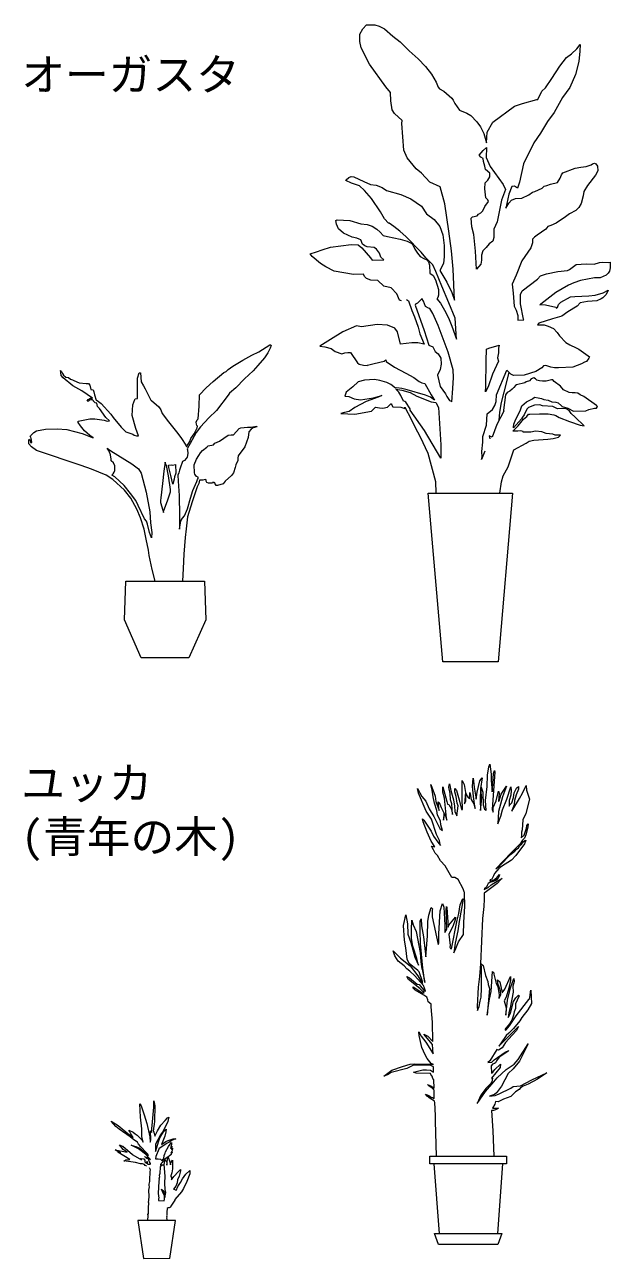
# Model space of a CAD drawing. Header units: millimetres. Extents: x -63086 to 144078, y -129912 to 13382.
# Drawn here: x 64158 to 65985, y -41697 to -37846 of the extents above; entities that cross this region are included whole.
import ezdxf

# ---------------------------------------------------------------- set-up
doc = ezdxf.new("R2010")
doc.units = ezdxf.units.MM
doc.layers.get('0').update_dxf_attribs({"lineweight": 0})
doc.layers.add('観葉植物', color=92, linetype='Continuous', lineweight=9)
doc.styles.get("Standard").update_dxf_attribs({"font": 'MS Mincho.ttf'})

# ---------------------------------------------------------------- blocks, each defined once
blk = doc.blocks.new('観葉植物シルエット（CAD素材.com）5')
at = {"color": 0, "linetype": 'ByBlock', "lineweight": -2}
for p, q in [((-106.9, 252.3), (-91, 34.5)), ((106.9, 252.3), (91, 34.5))]:
    blk.add_line(p, q, dxfattribs=at)
blk.add_lwpolyline([(-98.5, 275.9), (-101.7, 385.4), (-102, 403.1), (-104.5, 443), (-105.3, 447.5), (-119, 455.5), (-122.7, 459.3), (-127.6, 463.2), (-133.3, 469.4), (-122.5, 464.8), (-114.5, 459.3), (-111.4, 458.6), (-105.9, 456.2), (-106.6, 481.4), (-107.9, 483.8), (-114.1, 489.6), (-118.1, 491.6), (-123.2, 495.3), (-126.5, 499.5), (-116.3, 495.3), (-106.1, 488.5), (-107, 514.4), (-110.3, 518.1), (-112.5, 525.4), (-114.3, 527), (-118.1, 533.4), (-162.4, 534.5), (-170.5, 538), (-141.8, 545.1), (-129.8, 545.1), (-118.1, 543.7), (-108.2, 538.4), (-108.6, 554.6), (-118.5, 560.3), (-171.2, 559.6), (-191.4, 549.4), (-240.6, 537), (-252.3, 529.9), (-263.6, 526), (-238.5, 544.4), (-205.2, 556.1), (-181.5, 562.8), (-166.3, 563.9), (-117.4, 563.2), (-108.4, 561.6), (-116, 564.6), (-127.7, 580.5), (-134.4, 591.8), (-145, 614.9), (-152.8, 652.7), (-154.2, 664.1), (-146.8, 650.3), (-131.9, 631.8), (-109.6, 595.6), (-111.2, 624.6), (-138.3, 657), (-125.9, 650.3), (-109.9, 633.2), (-111.8, 694.2), (-115.8, 741.5), (-115.6, 749.9), (-125.1, 757.4), (-125.8, 764.1), (-129.5, 771.6), (-138.4, 778.2), (-165.6, 793.7), (-172, 800.3), (-171.8, 804.3), (-141.7, 784.6), (-137.9, 785.7), (-140.1, 789.7), (-142.1, 791), (-150.5, 799), (-186.2, 827.3), (-191.2, 837.1), (-183.1, 832.2), (-158.9, 812.7), (-152.5, 811.8), (-135.3, 789.9), (-133.6, 791.5), (-139.8, 808), (-166.8, 839.1), (-181.7, 853.3), (-191.4, 860.6), (-200.1, 869.5), (-218.9, 884.4), (-229.3, 901.4), (-234.4, 916.2), (-228.7, 911.6), (-211.7, 894.1), (-181.2, 870.3), (-157.1, 838.8), (-151.4, 828.2), (-142.5, 815.1), (-142.1, 821), (-153.4, 851.6), (-157.4, 855.5), (-184.6, 877.1), (-190.2, 891.2), (-194.8, 925.8), (-198.7, 949.6), (-201.6, 995.5), (-194.8, 1028.9), (-189.1, 1001.1), (-188, 968.8), (-178.9, 942.8), (-167, 896.9), (-154.9, 871.6), (-160.2, 892.9), (-172.7, 931.4), (-177.2, 955.2), (-177.2, 982.4), (-176.1, 1012.4), (-171.5, 998.3), (-162.5, 976.8), (-150, 911.6), (-148.3, 882.7), (-144.9, 860.6), (-143.2, 859.4), (-135.7, 818.1), (-141.5, 862.9), (-148.9, 939.9), (-150.1, 978.9), (-150, 1010.2), (-147.2, 1016.4), (-145.5, 994.9), (-139.2, 960.3), (-134.7, 915), (-132.1, 897.6), (-127, 963.3), (-125.9, 1008.6), (-122.5, 1028.4), (-115.1, 1052.2), (-111.1, 1047.7), (-112.8, 1043.2), (-112.8, 1023.3), (-93.6, 936.2), (-91.4, 941), (-92, 969.5), (-87.1, 1041.3), (-80, 1064.4), (-76.5, 1053.4), (-72.9, 996.4), (-73.3, 974), (-66.6, 984.7), (-68.3, 1044.9), (-68, 1054.8), (-66.2, 1052), (-63, 991.1), (-60, 996.7), (-40.1, 1021.8), (-39.4, 1021.1), (-40.9, 1013), (-47.9, 993.1), (-60.4, 968.6), (-56.2, 932.9), (-57.5, 927.9), (-55.7, 923.7), (-52.5, 923.4), (-34.6, 1012), (-28.9, 1032.9), (-25.5, 1060.7), (-17, 1079.9), (-15.3, 1078.2), (-28.2, 1008), (-32.4, 979), (-40.2, 940.7), (-45.2, 910.3), (-38.2, 923.5), (-30.8, 944.8), (-14.9, 967.5), (-13.9, 1006.6), (-10.7, 1055.1), (-11.1, 1099.3), (-12.4, 1100.4), (-15.3, 1110.6), (-31.7, 1138.9), (-41.3, 1145.2), (-51.5, 1145.2), (-71.9, 1182), (-86.1, 1197.8), (-96.3, 1214.3), (-103.6, 1221.1), (-108.2, 1231.8), (-114.9, 1243.7), (-104.2, 1240.9), (-116.1, 1259), (-128, 1286.8), (-141, 1319.6), (-142.1, 1328.7), (-138.2, 1324.1), (-115.5, 1290.2), (-108.2, 1274.9), (-95.1, 1255.6), (-86.1, 1246), (-87.2, 1248.8), (-89.5, 1261.3), (-98.5, 1279.4), (-114.4, 1328.1), (-130.8, 1353), (-154.6, 1408.5), (-158, 1423.3), (-145.1, 1398), (-131.9, 1383.6), (-122.3, 1360.4), (-107.6, 1336), (-88.5, 1298.7), (-80.1, 1292.8), (-85.7, 1309.7), (-86.1, 1323), (-95.7, 1340.6), (-98, 1354.7), (-105.3, 1377.4), (-109.8, 1397.2), (-112.7, 1418.7), (-116.6, 1436.3), (-103.1, 1400), (-100.8, 1383.1), (-91.1, 1355.2), (-93.5, 1381.3), (-90.6, 1380.2), (-84.4, 1363.8), (-75.9, 1347.9), (-77, 1324.1), (-72.5, 1345.1), (-66.8, 1324.7), (-67.9, 1330.4), (-71.9, 1372.3), (-73.6, 1393.2), (-78.7, 1411.9), (-78.7, 1428.9), (-66.2, 1382.5), (-65.1, 1374.5), (-60.6, 1374), (-56, 1366.6), (-52.1, 1358.1), (-49.2, 1342.5), (-50.9, 1375.1), (-54.9, 1388.1), (-56.6, 1407.4), (-60.6, 1427.8), (-58.3, 1438), (-54.3, 1417), (-46.4, 1387.6), (-42.4, 1368.3), (-41.3, 1351.9), (-35.1, 1338.4), (-31.1, 1368.9), (-34, 1377.4), (-37.3, 1398.3), (-41.9, 1413.1), (-41.9, 1423.8), (-36.8, 1417.6), (-28.3, 1388.1), (-21.1, 1358.4), (-17.9, 1358.4), (-19.2, 1392.1), (-18.7, 1435.2), (-19.2, 1448.2), (-13, 1435.7), (-9, 1410.8), (-11.3, 1375.7), (-7.9, 1383.6), (-7.3, 1396.1), (-7.9, 1408.5), (-2.2, 1397.8), (4, 1391), (4.6, 1411.4), (6.3, 1406.8), (9.1, 1388.7), (17.6, 1375.1), (21.6, 1361.5), (16.5, 1398.3), (13.6, 1430.6), (15.3, 1455.5), (18.2, 1427.8), (24.4, 1389.8), (27.8, 1412.5), (36.3, 1447), (43.6, 1457.2), (38.5, 1423.3), (37.4, 1388.1), (38.5, 1354.7), (42.5, 1393.2), (40.8, 1410.8), (40.8, 1427.2), (45.3, 1411.9), (46.1, 1372.9), (50.4, 1359.3), (54.4, 1357), (55.8, 1354.7), (54.1, 1385.8), (58.7, 1429.5), (59.8, 1465.1), (64.3, 1491.2), (67.2, 1499.1), (71.7, 1468.5), (71.7, 1448.2), (74.5, 1413.3), (75.9, 1423.8), (79.3, 1470.3), (82.2, 1479.9), (82.7, 1475.4), (74.8, 1357.6), (78.2, 1349.6), (78.2, 1363.8), (86.7, 1384.7), (94.6, 1414.8), (96.9, 1408.5), (94.8, 1382.4), (96.3, 1385.3), (102.6, 1405.7), (119.4, 1430.6), (106.5, 1397.8), (94.6, 1351.9), (92.1, 1312.9), (101.9, 1336.7), (106.8, 1357.2), (120.3, 1390.1), (132.7, 1428.4), (134.1, 1418.5), (133, 1402.9), (127.4, 1385.9), (128.1, 1368.1), (129.8, 1372.1), (135.8, 1378.8), (140.8, 1395.1), (143.6, 1409.6), (150.7, 1424.1), (156.8, 1429.6), (157.1, 1420.9), (149.3, 1403.6), (144.3, 1385.5), (143.3, 1372.8), (136.6, 1356.9), (135.6, 1352.7), (159.9, 1391.9), (169.8, 1408.5), (180.8, 1433), (181.9, 1417.8), (191.1, 1390.5), (180.1, 1345.9), (170.2, 1325.7), (167.8, 1294.5), (166.3, 1287.3), (166.7, 1276.7), (164.9, 1269.9), (174.6, 1278.1), (181.9, 1299.6), (182.6, 1307.6), (186.6, 1313.3), (185.9, 1302.7), (179.7, 1278.8), (175.9, 1268.6), (169.1, 1262), (162, 1250.7), (134.6, 1223.3), (85.9, 1172.8), (98.5, 1183.2), (132.1, 1217.7), (145.9, 1227.7), (149.8, 1232.8), (157.1, 1238.1), (161.3, 1245.8), (167.3, 1250.9), (170.4, 1256.4), (176.6, 1261.1), (180.1, 1262), (175.1, 1250.3), (148.9, 1213.8), (134.8, 1200), (104.3, 1180.2), (95.8, 1173.5), (82, 1158.3), (78.9, 1150.5), (73.2, 1140.6), (68.1, 1137.9), (67.1, 1135.7), (69.8, 1135.4), (75, 1136.1), (82.1, 1139.3), (90.5, 1146.5), (97.5, 1155.3), (96.6, 1150.1), (92.2, 1141.2), (85.7, 1136.1), (77.9, 1132.8), (67.8, 1130.2), (62.4, 1126.4), (58.8, 1120.8), (56.6, 1115.6), (50.9, 1110.3), (50, 1108.6), (61.9, 1114.8), (71.4, 1123), (93.5, 1136.5), (106.1, 1142.3), (101.6, 1138.9), (90.1, 1127.1), (57.4, 1101.8), (49.8, 1096.7), (49.8, 1078.4), (48.2, 1055.6), (48.5, 1054.7), (44.9, 1017.5), (38.5, 876.3), (35.1, 836.4), (30.8, 803.1), (27.6, 742.6), (28.8, 730.9), (34.1, 743.3), (36.9, 760), (40.8, 771.6), (41.9, 800), (41.9, 863.3), (40.8, 876.4), (46.1, 870.8), (53.9, 840), (61, 820.8), (62.4, 812), (66, 798.9), (59.6, 716.4), (64.9, 760.3), (71.6, 789.3), (75.9, 852.4), (79.8, 848.5), (80.1, 844.2), (87.6, 814.5), (92.2, 803.9), (96.1, 779.1), (95.7, 768.5), (96.1, 768.8), (101.9, 779.4), (100.3, 791.8), (92.5, 814.8), (91.5, 826.5), (98.2, 820.1), (105.7, 785.6), (113.8, 796.8), (132.2, 836.4), (131.5, 824.7), (126.9, 800.3), (118.4, 772), (112, 761), (118.7, 738.4), (117.3, 716.1), (122.3, 762.4), (131.8, 801), (142.4, 830.8), (142.8, 820.8), (139.2, 806.7), (140.7, 787.2), (131.1, 738.7), (126.5, 723.5), (124.3, 708.9), (131.5, 722.1), (141.7, 758.2), (148.1, 769.9), (157.3, 778.4), (159.4, 776.2), (152.3, 763.1), (147.7, 751.5), (147.7, 737), (142.8, 726.7), (141.4, 716.1), (135.7, 700.8), (129, 688.5), (114.5, 671.1), (115.9, 669.7), (116.1, 668.4), (117.3, 669.3), (128.6, 683.1), (149.2, 714.3), (189.5, 764.9), (191.2, 766.7), (193.2, 777), (194.1, 788.3), (195.4, 794), (197.2, 752), (185.9, 732.7), (167.6, 708.4), (160.9, 697.8), (141.2, 674.8), (126.9, 659.9), (118.2, 652.6), (101.2, 626.3), (95.4, 619.2), (156.9, 680.3), (150.9, 667.9), (136.8, 653.4), (116.6, 630.4), (106.3, 613.8), (94.3, 607), (89.3, 608.8), (67.1, 572.9), (61.4, 568.3), (73.4, 568.7), (80.9, 576.5), (115.6, 600.9), (126.9, 605.8), (123.7, 603), (96.8, 585.3), (88, 572.9), (85.5, 567.6), (81.9, 564.8), (75.6, 563.2), (71.9, 558.2), (72.3, 535), (76.5, 537.5), (83, 546.5), (100.3, 562.9), (99.6, 552.3), (73, 519.3), (76, 518.9), (73.8, 507.8), (69.6, 501.4), (54.6, 486.6), (39.3, 466), (28.3, 440.4), (53.8, 477.6), (80.3, 507.7), (89.9, 520.4), (118.5, 546.6), (143, 563.3), (155.4, 577.4), (187.1, 626.3), (159.6, 572.5), (140.3, 548.9), (124.6, 534.2), (104, 493.9), (88.1, 473.3), (82.1, 468.7), (66.2, 462.7), (84.2, 465.6), (97, 470.5), (132.7, 488.2), (140.1, 493.5), (162.8, 495.3), (198.6, 513.7), (245.2, 535.9), (215.9, 516.5), (186.5, 500.6), (171.6, 494.2), (163.5, 488.9), (158.5, 483.6), (147.9, 476.5), (132.7, 462.4), (109.7, 453.5), (93.8, 445.7), (85.5, 446.1), (82.8, 437.9), (75.4, 425.6), (94.1, 425.9), (91.3, 423.1), (84.6, 420.2), (78.9, 418.5), (72.5, 417.8), (76.5, 354.9), (79, 302.1), (79.4, 275.9)], dxfattribs=at)
for points in [[(119.9, 252.3), (-119.9, 252.3), (-119.9, 275.9), (119.9, 275.9)], [(92.3, 0), (-92.3, 0), (-104.7, 34.5), (104.7, 34.5)]]:
    blk.add_lwpolyline(points, close=True, dxfattribs=at)
blk = doc.blocks.new('観葉植物シルエット（CAD素材.com）6')
at = {"color": 0, "linetype": 'ByBlock', "lineweight": -2}
for points in [[(-30.9, 287.7), (-35.6, 290.1), (-38.4, 292.3), (-44, 294.6), (-50.8, 294.8), (-66.4, 299.3), (-102.6, 303.8), (-100.3, 304.5), (-96.2, 306.9), (-85.3, 308.7), (-83.9, 308.6), (-121, 331.5), (-116.1, 330.3), (-113.3, 329.1), (-117.6, 332.1), (-121.4, 333.8), (-129.1, 338.1), (-92.1, 330.9), (-104.1, 340), (-116, 353.6), (-107.6, 350), (-105.8, 349.6), (-75.5, 323.5), (-74.4, 323), (-47.3, 307.1), (-50.7, 311), (-49.8, 311.5), (-48, 311.7), (-41.5, 310.8), (-40.1, 310), (-37.4, 306.7), (-36.5, 301.4), (-33.3, 297.2), (-31.4, 295.9), (-31.3, 299.6), (-30.7, 302), (-29.4, 301.7), (-29.9, 300.9), (-30.2, 299.8), (-29.9, 294.9), (-29, 294.5), (-26.7, 293.9), (-20.2, 293.8), (-19.8, 294.6), (-19.7, 295.5), (-22.4, 301), (-24.2, 306.1), (-27.1, 310.5), (-30.6, 311.9), (-32.8, 314.8), (-37.5, 316.7), (-38.4, 318.1), (-25.3, 313), (-19.7, 308.3), (-23.8, 312.1), (-35.3, 325.2), (-57, 341.5), (-75.5, 350.8), (-79.7, 353.5), (-65.4, 349.3), (-60.3, 346.4), (-53, 343.3), (-26, 320.8), (-27.8, 324.5), (-31.4, 329.4), (-49.7, 347.4), (-56.5, 356.1), (-60.1, 362.2), (-71.3, 369.9), (-82.9, 379.6), (-117.2, 403.1), (-127.4, 411.7), (-141.9, 428), (-120.4, 414.4), (-90.2, 389), (-73.3, 377.5), (-81.2, 388.9), (-84.9, 396.3), (-87, 399.6), (-73.6, 393.4), (-66.9, 388.1), (-60.7, 384.1), (-46.2, 369.2), (-42.5, 362.6), (-45.9, 380.2), (-46.6, 403.6), (-50.8, 440.4), (-52.8, 482), (-48.6, 476), (-39.3, 448.1), (-31.1, 420.5), (-21.6, 379.5), (-19.9, 362.3), (-19.2, 364.1), (-18.6, 369.9), (-19.6, 398.1), (-19.8, 398.3), (-17.6, 395.4), (-16.5, 392.8), (-12.1, 437.1), (-9, 472), (-8.8, 491.7), (-5.9, 476), (-6.5, 427.8), (-7.5, 417.1), (-9.4, 411.9), (-11, 396.5), (-9.1, 394), (-6.2, 381), (2, 397.9), (13, 415.4), (26.8, 429.8), (33.9, 438.6), (37.6, 440.9), (37.2, 437.5), (34.3, 426.5), (19.7, 396.4), (11.5, 384.9), (-4.1, 356.7), (-4.2, 333.8), (-2.8, 335.2), (5.2, 363.4), (10, 376.1), (21.1, 394.9), (29.7, 403.5), (28.8, 394.9), (25.5, 381.6), (14.7, 355.4), (28.6, 364.6), (35.6, 367.8), (51.1, 372.6), (59.3, 373.3), (48.2, 368.3), (37.9, 361.9), (32.2, 359.2), (6.7, 341.9), (6.3, 341.1), (-2.7, 317.9), (-3.4, 310.7), (4.8, 310.7), (11.8, 309.6), (15.6, 305.2), (17.2, 305.2), (20.4, 309.7), (22.5, 311.5), (23.4, 320.8), (25.2, 326.3), (25.9, 327.7), (27.5, 332), (36.8, 349.3), (41.9, 356.7), (45.9, 361.2), (45.9, 356.7), (43.1, 342.4), (43.7, 343.6), (47, 347.8), (47.9, 348.5), (47.3, 345.6), (46, 343.3), (45, 340.2), (49.7, 344.2), (49.6, 341.3), (46.7, 333.3), (44.5, 329.5), (45.3, 329.6), (48.7, 330.9), (48.5, 329.7), (46.5, 327.6), (44.9, 324.2), (38.5, 318.5), (26.4, 310.6), (23.4, 307.6), (16.9, 299.4), (14.8, 297.4), (13.8, 295.2), (12.3, 293.7), (11.5, 291.8), (11.6, 289.4), (12.2, 289.8), (13.9, 292.1), (20.5, 292.2), (21.5, 291.8), (19.5, 290.5), (18.1, 290.2), (13.3, 287.8), (10.7, 285.4), (10.6, 281.7), (9.3, 268.4), (9.3, 265.1), (7.8, 258.9), (8.4, 253.8), (6.9, 247.4), (8.1, 245.4), (7.1, 240.9), (4.9, 202.5), (6.7, 187.9), (6, 185.9), (5.8, 180), (23.2, 179.5), (24.5, 184), (24.6, 189.8), (24, 195.3), (21.7, 201.6), (15.1, 215.3), (16, 215.1), (22.7, 209.8), (25.7, 189.8), (28.7, 204.9), (28.9, 205.2), (26.9, 214.5), (25.6, 234.9), (26.3, 256.8), (23.8, 293.1), (26.5, 306.8), (28.7, 305.2), (30.9, 301.5), (31.8, 298.8), (32, 290.4), (32.5, 298.2), (34.2, 310.3), (36.2, 315.9), (41.3, 301.3), (42.8, 291.5), (44.4, 298.4), (48.8, 305.9), (49.1, 279.6), (47.3, 267.2), (43.8, 257.1), (43.7, 255.6), (46, 252.1), (46.6, 244.9), (53.3, 254.8), (68.5, 270.5), (74.3, 277.6), (74.1, 272.5), (70.5, 256.4), (64.8, 244.4), (63.7, 236), (59.5, 225.4), (52.5, 215.9), (53.9, 215.7), (58.4, 213.6), (60.4, 211.4), (66.3, 223.8), (74.6, 236.7), (80.4, 247.8), (91.3, 262.3), (103.3, 273.6), (102.9, 270), (103.3, 263.2), (94.5, 240), (83.1, 217.5), (77.2, 207.9), (56.2, 183), (56.1, 181.8), (44, 162.8), (42.7, 159.4), (38.9, 157.1), (35.3, 157), (33.1, 154.9), (32.3, 153.1), (31.5, 145.6), (31.9, 134.7), (30.6, 132.3), (31.6, 129), (30.9, 125.6), (31.5, 123.2), (31.2, 117.8), (-27.7, 117.9), (-26.7, 133.3), (-27.5, 136.6), (-25.6, 139.5), (-26, 147.1), (-25.2, 154.9), (-25.7, 160.8), (-24.8, 169.7), (-24.1, 173), (-25.9, 174.4), (-24.5, 181.8), (-23.6, 193.3), (-24.3, 212.1), (-22.1, 223.2), (-23.4, 227.2), (-23, 231.8), (-21, 240), (-21.4, 251.7), (-19.9, 262.8), (-20.7, 269.7), (-19.4, 276.5), (-22, 282.1)], [(40.9, -0.2), (58.6, 117.8), (-58.6, 117.8), (-40.9, -0.2), (40.9, 0.2)]]:
    blk.add_lwpolyline(points, dxfattribs=at)
blk = doc.blocks.new('観葉植物シルエット（CAD素材.com）7')
at = {"color": 0, "linetype": 'ByBlock', "lineweight": -2}
for points in [[(-215.5, 1126.4), (-221.2, 1128.5), (-229.6, 1148.2), (-247.3, 1167.3), (-269.8, 1172.9), (-288.8, 1190.5), (-310.7, 1191.2), (-324.1, 1196.1), (-330.4, 1202.5), (-333.7, 1209.7), (-364.9, 1208.8), (-425.5, 1219.4), (-451.6, 1232.8), (-467.8, 1243.4), (-493.9, 1265.2), (-499.5, 1273.7), (-479.8, 1279.3), (-462.9, 1286.4), (-436.8, 1294.1), (-372, 1302.6), (-350.1, 1301.2), (-338.9, 1292.7), (-312.1, 1261), (-306.4, 1253.9), (-269.8, 1254.6), (-279.4, 1263.4), (-284.2, 1275.8), (-293.4, 1287.7), (-300.5, 1292.9), (-322.1, 1295.1), (-329.6, 1298.2), (-336.6, 1303.5), (-342.3, 1317.2), (-347.2, 1319.8), (-354.2, 1322), (-369.2, 1325.1), (-396.5, 1338.3), (-411.5, 1352), (-418.1, 1366.1), (-420.3, 1377.1), (-415.9, 1379.3), (-376.3, 1377.1), (-341.5, 1367.4), (-322.1, 1364.7), (-306.2, 1359.9), (-291.7, 1350.2), (-282, 1341.4), (-272.3, 1330.8), (-258.7, 1327.3), (-219.5, 1319.4), (-197, 1313.2), (-183.3, 1305.3), (-178.9, 1299.6), (-173.6, 1287.7), (-165.7, 1275.8), (-156.9, 1265.6), (-145.9, 1259), (-136.2, 1255.1), (-130.9, 1248.5), (-127.4, 1237.9), (-126.6, 1213), (-116.4, 1205.7), (-108.9, 1192.5), (-99.6, 1161.7), (-99.2, 1144.5), (-101.4, 1137), (-104.9, 1133.1), (-93.9, 1119.4), (-80.7, 1097.4), (-68.8, 1074), (-58.4, 1047.3), (-43.9, 1007.5), (-47.2, 1072.5), (-67.6, 1121), (-89.1, 1172.6), (-108.5, 1218.3), (-117.7, 1238.8), (-139.5, 1260.6), (-153.6, 1278.9), (-200.1, 1326.1), (-219.9, 1343.8), (-238.9, 1359.3), (-253.7, 1369.1), (-255.8, 1369.1), (-268.5, 1382.5), (-280.5, 1405.1), (-308.7, 1445.9), (-330.5, 1471.3), (-346, 1486.1), (-370.7, 1494.6), (-388.8, 1502.8), (-387.6, 1504.4), (-379.9, 1512.2), (-372.1, 1515), (-363.6, 1514.3), (-332.6, 1498.8), (-311.5, 1489.6), (-294.6, 1487.5), (-275.6, 1480.5), (-261.5, 1471.3), (-217.1, 1458.6), (-186.1, 1445.2), (-152.9, 1422), (-137.4, 1398), (-112.8, 1381.1), (-95.8, 1358.6), (-86.7, 1332.5), (-81.8, 1299.4), (-82.5, 1264.8), (-84.6, 1243), (-95.1, 1221.1), (-73.9, 1185.5), (-58.5, 1153), (-50, 1128.8), (-54.4, 1225.2), (-59.2, 1282.6), (-67.2, 1343.8), (-79.9, 1429.3), (-94, 1482.9), (-126.5, 1497.6), (-152.5, 1525.3), (-169.7, 1538.5), (-197.4, 1572.9), (-207.6, 1597.1), (-213.7, 1679.9), (-213.5, 1689.3), (-236.8, 1711.2), (-244.5, 1723.1), (-248.8, 1750.6), (-249.5, 1776.7), (-264.3, 1794.3), (-315, 1865.5), (-341.1, 1916.2), (-344.6, 1936.7), (-345.3, 1959.2), (-336.1, 1976.1), (-324.2, 1988.1), (-298.1, 1988.8), (-284.7, 1984.6), (-267.8, 1976.1), (-241.7, 1952.9), (-219.2, 1935.3), (-191.7, 1907.1), (-163.5, 1882.4), (-139.8, 1858.6), (-121.9, 1834.5), (-107.1, 1809.8), (-100.8, 1793.6), (-96.5, 1788.7), (-83.1, 1781.6), (-58.5, 1759.4), (-54, 1753.3), (-48.6, 1742.9), (-33.8, 1721.7), (-11.2, 1712.9), (1.4, 1704.8), (19.7, 1685.8), (31.4, 1669.7), (41.6, 1649.1), (50.3, 1620.5), (52.5, 1652.9), (69.4, 1684.4), (137.1, 1734.1), (161.9, 1743.1), (207, 1755.5), (210.4, 1755.5), (222.8, 1781.4), (234, 1791.6), (254.3, 1820.9), (279.1, 1859.2), (299.4, 1886.3), (315.2, 1897.6), (332.1, 1913.3), (342.3, 1926.9), (341.2, 1906.6), (337.8, 1873.9), (327.6, 1833.3), (309.6, 1792.7), (287, 1761.1), (261.1, 1714.9), (240.8, 1686.7), (218.3, 1650.6), (198, 1620.2), (165.3, 1554.8), (152.9, 1497.3), (147.2, 1478.1), (137, 1485), (129.5, 1483.5), (120.2, 1460.1), (110.8, 1415.8), (119.8, 1431.5), (127.7, 1440.6), (140.1, 1446.2), (160.4, 1447.3), (181.7, 1457.7), (193.2, 1466), (200.7, 1468.3), (223.6, 1478.8), (230.2, 1485), (238.1, 1486.3), (249.6, 1490.7), (271.6, 1496.4), (279.5, 1509.7), (283.5, 1519.8), (288.3, 1526.8), (326.6, 1540.5), (344.3, 1544.4), (360.6, 1546.2), (376.9, 1551.1), (380.8, 1554.1), (386.5, 1556.8), (391, 1554.6), (396.7, 1546.7), (397.6, 1533), (390.4, 1518.7), (365.4, 1486.7), (353.5, 1467.8), (351.8, 1455), (345.1, 1430.4), (337.8, 1417.7), (328.8, 1408.3), (308.6, 1398.2), (296.3, 1388.5), (267.2, 1369.6), (250.9, 1361.7), (241.2, 1358.6), (235.5, 1350.6), (207.7, 1331.7), (200.2, 1325.5), (193.6, 1318.9), (193.6, 1307.9), (188.3, 1292.1), (160.6, 1252), (142.4, 1207.2), (130, 1179), (133.3, 1150.8), (136.7, 1110.2), (142.4, 1097.8), (148, 1080.9), (148, 1066.4), (166.5, 1067.1), (165.3, 1069.5), (155.6, 1117.9), (156.5, 1146.1), (161.4, 1158), (209.4, 1194.6), (218.6, 1205.1), (237.1, 1211.3), (272.4, 1218.3), (302.8, 1221.9), (308.9, 1224.9), (329.2, 1239.9), (360.9, 1242.1), (385.6, 1241.2), (402.3, 1246.1), (411.5, 1247), (430.9, 1246.5), (435.8, 1247), (436.2, 1230.2), (434, 1219.7), (430, 1213.5), (423.4, 1206.4), (404.9, 1198.1), (386.4, 1198.5), (342.8, 1190.1), (322.6, 1183.1), (305.4, 1175.2), (265.8, 1153.1), (219.9, 1116.2), (216, 1113.9), (221.3, 1115.7), (234.5, 1114.8), (266.6, 1106.9), (267.5, 1105.6), (267.6, 1103.9), (271.5, 1106), (275, 1115.3), (282.1, 1122.8), (312, 1139.5), (325.2, 1140.4), (368.8, 1142.1), (388.6, 1144.8), (414.2, 1151.8), (430, 1160.2), (423, 1147), (413.3, 1136.4), (407.6, 1132.9), (394.4, 1126.7), (365.3, 1125), (342, 1120.6), (332.7, 1110), (303.2, 1092.4), (285.1, 1078.7), (256.3, 1070.8), (213.3, 1057.1), (208.9, 1051.4), (210.1, 1052), (230.2, 1051.7), (242.6, 1048.2), (258.6, 1040.7), (270.4, 1027.8), (277.8, 1017.3), (297.4, 996.9), (310.3, 989.2), (329.6, 980.4), (337.6, 975.5), (366.8, 954.6), (371.7, 952.1), (369, 947.4), (362.1, 937.8), (355.7, 935), (346.7, 929.8), (319.1, 920.1), (275.1, 917.9), (261.9, 917.9), (250.6, 919.6), (234.6, 924.8), (228.3, 924), (222.2, 917.4), (203.8, 905.8), (167.4, 895.1), (134.4, 893.4), (125.6, 897.6), (119.5, 904), (112.9, 873.6), (95.7, 809.8), (90.8, 779.4), (88.7, 753.6)], [(-200, 1130.6), (-193, 1127.1), (-183.1, 1096.8), (-174.7, 1077), (-163.4, 1044.6), (-157.8, 1023.5), (-144.5, 991.5), (-164.6, 995.8), (-183.4, 995.8), (-218.6, 991.1), (-227.3, 1029.7), (-235.9, 1041.9), (-259, 1050.6), (-291.4, 1053.4), (-339.7, 1045.5), (-355.5, 1049.1), (-398.1, 1030.4), (-436.2, 1006.6), (-469.4, 985), (-454.2, 983.5), (-434.1, 978.5), (-422.5, 969.1), (-401.7, 961.2), (-391.6, 964.1), (-382.2, 965.5), (-374.3, 965.5), (-352.7, 933.1), (-346.9, 929.5), (-333.9, 925.9), (-321.7, 925.2), (-321.1, 925.6), (-300, 931.4), (-269.4, 938.2), (-263.6, 942.2), (-262.7, 937.3), (-237.4, 919.7), (-201.4, 900.8), (-177.1, 887.3), (-160, 875.1), (-151.9, 871.1), (-142.2, 869.1), (-122.9, 832.9), (-112.5, 816.5), (-124.8, 826), (-140.2, 832), (-197.8, 849.3), (-214.3, 853.4), (-229.9, 855), (-234.3, 854.6), (-248.5, 866), (-260.6, 871.4), (-283.1, 878.1), (-298.9, 881.3), (-330.4, 879.5), (-349.8, 874.1), (-366.5, 858.3), (-387.2, 842.1), (-391.7, 829.5), (-379.5, 828.6), (-362.8, 821.4), (-343.5, 817.3), (-302.5, 823.6), (-276.4, 831.3), (-288.1, 825.9), (-325.5, 812.8), (-361, 793.9), (-378.6, 781.3), (-393, 778.6), (-404.3, 775), (-361, 773.2), (-308.4, 782.6), (-295.8, 794.4), (-284, 792.6), (-273.2, 792.1), (-259.3, 794.8), (-248.5, 805.2), (-246.6, 805.1), (-246.7, 803.4), (-241.7, 795.7), (-217, 794.4), (-205.2, 791.2), (-204.4, 794.6), (-185, 757.2), (-174, 733.8), (-156.8, 702.6), (-132.6, 651), (-108.8, 562.5), (-108.3, 526.3), (91.8, 526.3), (97.1, 561.7), (102, 581), (117.7, 608.8), (133.6, 655.3), (135.3, 661.9), (174.1, 682.8), (182.6, 688.6), (197.2, 692.2), (241.8, 695.2), (258.3, 696.9), (275.1, 701), (281.2, 707.1), (263.8, 707.6), (257, 710.9), (236, 713.1), (222.3, 718.1), (203.3, 719.7), (188.4, 716.7), (164.1, 716.7), (164.3, 719), (156.9, 720.9), (147.8, 719.8), (132.5, 720), (139.3, 727.7), (148.7, 736.5), (165.5, 757.2), (175.4, 765.4), (180.8, 772.6), (185.5, 773.4), (214.9, 774.3), (242.1, 773.9), (260.5, 771.2), (266.8, 769.2), (276.4, 762.7), (308.6, 749.7), (342.5, 738.5), (354.3, 737.1), (327, 763.8), (313.8, 775.1), (307.8, 784.2), (299, 789.4), (283, 790.2), (271.8, 789.3), (265.7, 793), (256.6, 796.5), (224.6, 799.3), (216.1, 802.3), (199.6, 800.7), (181.4, 794.3), (175.6, 788.6), (167.7, 770.9), (162.4, 763.8), (159.1, 758.3), (134.5, 730.3), (134.5, 733), (135.6, 742.1), (139.7, 752), (156, 786.7), (160.4, 799.1), (175.3, 811.7), (194, 821.4), (199.8, 825.8), (211.6, 824.4), (221.5, 821.9), (228.7, 818.6), (242.7, 816.4), (254.3, 811.5), (265.8, 810.4), (273.8, 808.2), (284, 798.8), (286.5, 797.4), (303.5, 791.9), (321.2, 782.8), (360, 783.4), (368.8, 787.2), (386.7, 791.6), (393, 791.9), (396.3, 797.4), (392.7, 800.5), (353.9, 828), (342.1, 833.2), (334.6, 838.2), (326.9, 839.3), (317.3, 839.3), (307.4, 840.6), (290, 849.2), (280.7, 860.2), (260.9, 875.3), (256.7, 880.6), (253.2, 880.6), (236.6, 875.6), (224.3, 875.6), (215.7, 876.7), (206.9, 878.9), (202.8, 883.6), (197.6, 886.3), (189.8, 883), (184.1, 877.3), (173.9, 873.7), (170, 870.4), (143.3, 865.1), (140, 862.4), (135.6, 856.1), (130.1, 850.8), (122.4, 845), (115, 840.6), (109.2, 833.5), (103.4, 785.9), (103.8, 782.2), (82.2, 741.2), (67.7, 701.2), (58.6, 705), (60, 696.4)], [(50, 975.6), (57, 979.2), (89.1, 988.9), (87.6, 978.8), (87.3, 964.5), (84.3, 949.3), (87.9, 938.3), (69.2, 897.8), (55.7, 858.2), (47.3, 842.4), (48, 857.9), (48.7, 939.6), (50.1, 976.3)], [(45.2, 657.1), (34.6, 631.6), (36, 639.5), (35.5, 656.7), (38.2, 685.7), (38.2, 703.4), (49.6, 738.6), (52, 773.7), (68.4, 787.3), (75.9, 799.7), (80.3, 812.4), (81.6, 833.1), (113.7, 910.6), (119.5, 904)]]:
    blk.add_lwpolyline(points, dxfattribs=at)
for points in [[(16, 1281.7), (11, 1333.9), (4, 1357.8), (1.8, 1384.7), (6, 1388.5), (20.5, 1392.4), (25.5, 1397.3), (32.1, 1401.3), (38.2, 1408), (44.8, 1421.7), (56.4, 1437.1), (54, 1442.4), (47.7, 1448), (44.9, 1476.2), (46.3, 1495.2), (54, 1503), (60.4, 1513.6), (60.4, 1524.8), (47, 1536.8), (44.9, 1547.4), (40.6, 1561.5), (39.2, 1571.3), (32.2, 1574.9), (27.5, 1581.5), (39.5, 1596.3), (49.9, 1605.3), (49.1, 1573.9), (61.5, 1545.8), (102, 1490), (109.4, 1474.5), (96.5, 1440.9), (83.4, 1373.7), (72.8, 1350.1), (72.8, 1324.7), (69.3, 1312.7), (58, 1304.3), (48.8, 1293), (39, 1283.1), (34, 1269), (34.8, 1254.2), (31.9, 1240.8), (18.5, 1225.3)], [(-117.1, 983.5), (-109.9, 969.1), (-101.2, 961.2), (-92.6, 947.5), (-91.1, 929.5), (-94, 912.2), (-103.2, 894.7), (-94.4, 859.7), (-77.5, 836.4), (-73.7, 827.8), (-65, 815.2), (-60.5, 813.2), (-58.6, 811.3), (-55.3, 853.6), (-53, 887.3), (-53.8, 911), (-69.6, 966.3), (-100.7, 1050.1), (-116.9, 1087.5), (-127.1, 1102.5), (-131.4, 1104), (-140.2, 1108.8), (-146.8, 1125.6), (-152.2, 1133.8), (-152.9, 1131.9), (-165.2, 1119.8), (-171.1, 1116.6), (-172.4, 1113.3), (-144.2, 1034.3), (-130.2, 988.9)], [(-213.7, 848.2), (-188.4, 840.9), (-167.4, 829.5), (-122.4, 811.9), (-107.8, 809.3), (-100, 794.2), (-92.9, 677.5), (-92.1, 635.2), (-143.2, 721.9), (-188.5, 785.4), (-188.4, 789.8), (-201.9, 810.5), (-204.5, 812.7), (-208.4, 813.7), (-217, 831.7), (-223.7, 841.2), (-232.7, 850.6)], [(86.6, 0), (-86.6, 0), (-131.6, 526.3), (131.6, 526.3)]]:
    blk.add_lwpolyline(points, close=True, dxfattribs=at)
blk = doc.blocks.new('観葉植物シルエット（CAD素材.com）8')
at = {"color": 0, "linetype": 'ByBlock', "lineweight": -2}
for points in [[(190.8, 894.3), (196.4, 900), (211.8, 910.7), (243, 929.6), (270.7, 945.2), (292, 955.7), (326.7, 977.5), (330, 977.5), (330.5, 974.6), (327.8, 966.2), (320.8, 951.7), (310.6, 936.9), (289.3, 912.4), (274.3, 895.5), (247.6, 871.3), (220.9, 843.3), (201.1, 825.7), (196.5, 819.6), (160.1, 771.8), (136.9, 749.4), (110.2, 721), (96.8, 703.7), (78.8, 669), (69.2, 652), (70.2, 649.1), (71.3, 637.8), (69.1, 626), (66.2, 622.4), (60.2, 616.4), (54.5, 612.5), (47.4, 591.7), (44.5, 586.3), (42.8, 577.4), (40.2, 570.4), (40.3, 569.7), (42.3, 536.3), (44.2, 506.7), (44.7, 443.3), (44.8, 402), (48.9, 428), (54.4, 436), (60.6, 442.8), (70.4, 465.6), (79.3, 498.7), (86.4, 522), (99.3, 550), (101, 556.5), (102.8, 559.5), (102.8, 564.2), (98.4, 566.4), (93.3, 573.7), (91.5, 577.6), (91.1, 602.2), (98, 620.7), (105.8, 631.5), (110.5, 639.6), (116.5, 647), (130.3, 657.3), (134.6, 662), (150.6, 664.6), (155.7, 669.8), (170, 676.7), (196.7, 694.8), (206.2, 696.1), (213.9, 695.7), (231.1, 716.3), (235.9, 718.5), (257.4, 720.6), (268.6, 720.2), (285, 722.8), (286.7, 721.1), (275.1, 717.6), (268.6, 713.7), (261.7, 706), (258.7, 687.9), (249.2, 658.2), (228.1, 630.6), (227.3, 623.7), (227.3, 615.9), (220.8, 602.6), (219.1, 594), (213, 578), (207, 569), (187.6, 551.3), (181.2, 543.6), (163.9, 538.4), (159.6, 538), (156.6, 543.1), (154.9, 547.4), (152.3, 546.2), (149.3, 548.3), (147.6, 545.7), (141.1, 544.9), (135.9, 544.9), (129.9, 547), (128.6, 551.3), (128.6, 555.6), (125.2, 556.5), (118.3, 554.3), (110.1, 554.3), (107.9, 554.8), (104.9, 544), (99.7, 534.1), (84.5, 486.6), (70.2, 440.1), (65.3, 403.2), (63.1, 375.4), (58.2, 323.9), (56.2, 278.4), (54.3, 239.2)], [(-30.6, 239.2), (-40.7, 275.7), (-49.4, 319.3), (-51.9, 336.1), (-58.6, 370), (-65.1, 401.8), (-76.4, 436.8), (-88.3, 464.2), (-106.8, 498.2), (-126.8, 523.5), (-162.9, 557.1), (-183.9, 570.1), (-229.1, 588.9), (-261.2, 600.2), (-400.6, 647.2), (-416.5, 658.8), (-424.6, 668.2), (-424.6, 679.8), (-424, 682.2), (-421.1, 678.7), (-420.2, 672.2), (-415.7, 672.5), (-416.5, 680.3), (-418.9, 688.7), (-421.1, 690.8), (-419.4, 693), (-408.9, 703.8), (-400.6, 708.3), (-372.9, 714), (-336.5, 715.1), (-306.9, 712.4), (-258.7, 700), (-224.5, 687.1), (-234.6, 694.3), (-250.8, 708.8), (-264.2, 723.9), (-270.7, 734.7), (-271.5, 738.5), (-234.9, 746.3), (-218.7, 746), (-190.4, 742.2), (-180.2, 739.3), (-174.8, 739.5), (-173.8, 739.8), (-184.3, 750), (-204.7, 778), (-211.2, 785), (-213.1, 794.5), (-218.2, 795.8), (-222.8, 801.2), (-223, 802.3), (-226, 805.8), (-232.2, 805.5), (-235.7, 804.2), (-239.2, 801.5), (-242.7, 801.2), (-240, 806.6), (-233, 810.1), (-226, 810.4), (-259.3, 833), (-287.8, 849.1), (-318, 873.9), (-323.6, 881.7), (-325.5, 890.6), (-326.1, 897.1), (-323.4, 894.1), (-320.4, 887.4), (-316.9, 882.8), (-309.9, 876.6), (-301.5, 874.7), (-294.5, 870.4), (-288.4, 868.2), (-284.9, 866.1), (-267.9, 858.8), (-246.1, 855.9), (-238.5, 855.9), (-234.2, 851), (-231.5, 837.8), (-224.5, 837), (-222.4, 830), (-220.5, 821.1), (-214.6, 804.7), (-211.7, 803.6), (-199.6, 793.9), (-169.4, 761.1), (-162.2, 749.8), (-137.4, 719.6), (-122.1, 705.3), (-101, 697.8), (-96.8, 695), (-88.9, 693.3), (-82.7, 693.3), (-90.8, 715.4), (-102.4, 756.8), (-100.8, 789.4), (-94.1, 806.7), (-93, 808.3), (-86.1, 809.3), (-85.5, 838.6), (-86.1, 873.4), (-81, 889.3), (-76.9, 890.1), (-75, 861.8), (-67.8, 848.6), (-61.6, 840), (-44.7, 804.7), (-42.1, 803.4), (-19.7, 783.2), (-12.7, 774.1), (-9.2, 763), (10.2, 736.4), (39.5, 699.8), (50.8, 685.2), (64.8, 663.4), (66.7, 658.5), (77.1, 675.5), (80.6, 685.2), (90.3, 699.5), (100.5, 717.8), (101.1, 723.2), (99, 725.6), (97.6, 729.4), (97.1, 735.8), (100, 742.6), (103, 746.3), (105.9, 785.6), (107.5, 821.1), (128, 843.2), (149.9, 862.2), (183.8, 890.5), (190.8, 894.3)]]:
    blk.add_lwpolyline(points, dxfattribs=at)
for points in [[(-169, 645.7), (-103.6, 605.3), (-83.4, 589.7), (-74.7, 576.8), (-58.5, 517.1), (-47.7, 455.5), (-45.1, 421.5), (-41.2, 391.8), (-42.5, 375), (-48.9, 391), (-55.1, 417.8), (-58.1, 427.1), (-63.7, 433.8), (-83.9, 476), (-91.1, 491.2), (-107.4, 512.7), (-127.9, 537.7), (-156.4, 564.9), (-165.8, 570.1), (-162.1, 574.1), (-158.3, 579.5), (-157, 584.9), (-157.2, 598.9), (-161, 609.1), (-168.5, 614.5), (-168, 620.1), (-170.1, 633.3), (-174.5, 645.2), (-180.9, 654.3)], [(-13.6, 481.7), (-4.9, 453.3), (-5, 456.4), (8.1, 492.9), (16.6, 518.5), (17.3, 525.6), (10.5, 567.9), (4.1, 600.4), (1.4, 606.1), (-0.1, 610.4), (-3.9, 582.4), (-7.8, 543.8), (-13.4, 499.7), (-14.6, 491.1), (-14.7, 484.7)], [(18.6, 602.6), (23.1, 601.9), (32.5, 603.7), (33.7, 576.4), (29.2, 565.3), (28.2, 557.7), (23.8, 542), (17.5, 569.1), (11.9, 594.3), (11.2, 601.2)], [(126.9, 118.6), (74.6, 0), (-74.6, 0), (-126.9, 118.6), (-122.5, 239.2), (122.5, 239.2)]]:
    blk.add_lwpolyline(points, close=True, dxfattribs=at)

msp = doc.modelspace()

# ---------------------------------------------------------------- block references
at = {"layer": '観葉植物', "ltscale": 10}
for name, p in [('観葉植物シルエット（CAD素材.com）7', (65548.3485, -39834.9062)), ('観葉植物シルエット（CAD素材.com）8', (64595.7559, -39822.5419)), ('観葉植物シルエット（CAD素材.com）5', (65541.353, -41653.8026)), ('観葉植物シルエット（CAD素材.com）6', (64569.6458, -41696.7688))]:
    msp.add_blockref(name, p, dxfattribs=at)

# ---------------------------------------------------------------- texts
at = {"layer": '観葉植物', "ltscale": 10, "char_height": 100, "attachment_point": 1}
for s, insert in [('オーガスタ', (64147.1028, -37951.9402)), ('ユッカ\\P(青年の木)', (64147.1028, -40163.6263))]:
    msp.add_mtext(s, dxfattribs=dict(at, insert=insert))

doc.saveas('drawing.dxf')
